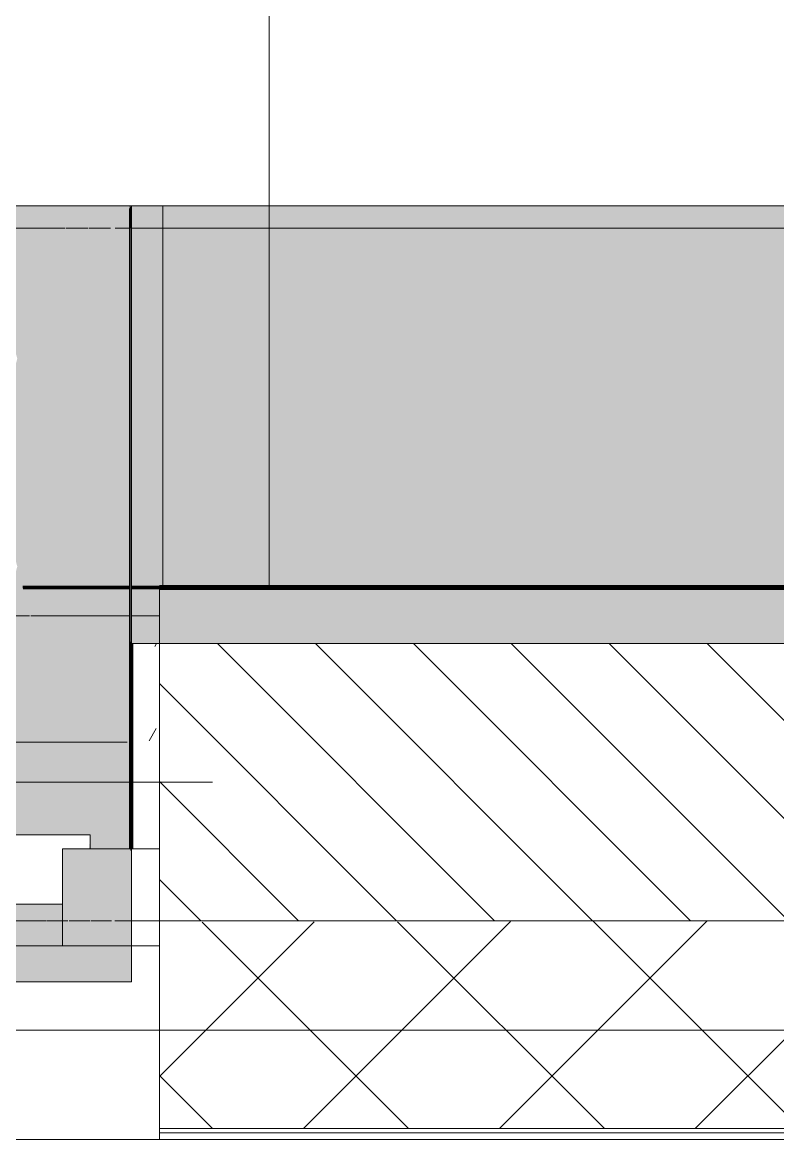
# Model space of a CAD drawing. Header units: millimetres. Extents: x 35524 to 235479, y -8553 to 29000.
# Drawn here: x 63611 to 64156, y -258 to 548 of the extents above; entities that cross this region are included whole.
import ezdxf

# ---------------------------------------------------------------- set-up
doc = ezdxf.new("R2010")
doc.units = ezdxf.units.MM
doc.linetypes.add('Осевая', pattern=[3175, 634.9999999999999, -476.25, 1587.5, -476.25])
for name, color, linetype, lineweight in [('A-GLAZ', 7, 'Continuous', 9), ('A-GLAZ-1', 7, 'Continuous', 13), ('A-WALL', 7, 'Continuous', 9), ('A-WALL-IDEN', 7, 'Continuous', 9), ('I-WALL', 7, 'Continuous', 9), ('Оси-2', 7, 'Осевая', 9)]:
    doc.layers.add(name, color=color, linetype=linetype, lineweight=lineweight)
for name, color, linetype, lineweight, true_color in [('A-WALL-1', 7, 'Continuous', 9, 0xc0c0c0), ('A-WALL-2', 7, 'Continuous', 9, 0xcbc7bf), ('I-WALL-12', 7, 'Continuous', 53, 0xeaa7bf), ('I-WALL-18', 7, 'Continuous', 80, 0xffd2ff), ('I-WALL-4', 7, 'Continuous', 9, 0xc0c0c0), ('I-WALL-5', 7, 'Continuous', 9, 0xcbc7bf), ('I-WALL-8', 7, 'Continuous', 80, 0xff80c0), ('S-WALL-ANLY', 7, 'Continuous', 13, 0x008040), ('S-WALL-ANLY-1', 7, 'Continuous', 5, 0x008040), ('Знаки-3', 9, 'Continuous', 9, 0x808080), ('Знаки-4', 7, 'Continuous', 9, 0xaba79f), ('Знаки-5', 7, 'Continuous', 9, 0xc1bbaf), ('Знаки-6', 7, 'Continuous', 9, 0xd5cdbe), ('Знаки-7', 7, 'Continuous', 9, 0xd1cabb), ('Знаки-8', 7, 'Continuous', 9, 0xccc5b7)]:
    doc.layers.add(name, color=color, linetype=linetype, lineweight=lineweight, true_color=true_color)
doc.layers.add('Знаки-2', color=7, linetype='Continuous', lineweight=9, transparency=0.5)
pattern_1 = [(0, (0, 0), (121.92, 30.48), [10.058, -81.382, 10.058, -81.382, -487.68]), (0, (0, 0), (121.92, 30.48), [-182.88, 10.058, -172.822, 10.058, -81.382, -213.36]), (0, (0, 0), (121.92, 30.48), [-457.2, 10.058, -50.902, 10.058, -142.342]), (120, (45.72, 15.24), (-87.35645430734967, 90.34581722939878), [10.058, -81.38199999999999, 10.058, -81.38199999999999, -487.6799999999999]), (120, (45.72, 15.24), (-87.35645430734967, 90.34581722939878), [-182.88, 10.058, -172.822, 10.058, -81.38199999999999, -213.36]), (120, (45.72, 15.24), (-87.35645430734967, 90.34581722939878), [-457.1999999999999, 10.058, -50.90199999999999, 10.058, -142.342]), (240, (60.96, 76.2), (-34.56354569265028, -120.8258172293988), [10.058, -81.382, 10.058, -81.382, -487.68]), (240, (60.96, 76.2), (-34.56354569265028, -120.8258172293988), [-182.88, 10.058, -172.822, 10.058, -81.382, -213.36]), (240, (60.96, 76.2), (-34.56354569265028, -120.8258172293988), [-457.2, 10.058, -50.902, 10.058, -142.342])]

# ---------------------------------------------------------------- blocks, each defined once
blk = doc.blocks.new('120_Окно_СКБ_2Ст - 120_Окно_СКБ_2Ст 2100х2400 _мал створка справа_-22446225-План отделки стен 3 этажа в осях 12-23')
at = {"layer": 'A-GLAZ'}
for p, q in [((-1029.758970257033, -56.99999999995676), (-1050.000000000006, -56.99999999995672)), ((-1022.600502853171, -56.99999999995676), (-1029.758970257033, -56.99999999995676)), ((-1012.395342279448, -56.99999999995678), (-1021.233407225797, -56.99999999995676)), ((-1003.093165423464, -56.9999999999568), (-1011.931230369813, -56.99999999995678)), ((-993.7909885674806, -56.99999999995681), (-1002.62905351383, -56.9999999999568)), ((993.3251683825096, -56.99999999996001), (-993.5163464898079, -56.99999999995681)), ((-1029.758970257033, -126.9999999999669), (-1003.327705996585, -126.9999999999669))]:
    blk.add_line(p, q, dxfattribs=at)
at = {"layer": 'A-GLAZ-1'}
for p, q in [((-1050.000000000006, -126.999999999967), (-1050.000000000006, -56.99999999995686)), ((-1050.000000000006, -56.99999999995686), (-979.999999999972, -56.99999999995699)), ((-979.999999999972, -56.99999999995699), (-979.999999999972, -126.9999999999671)), ((150.0000000000198, -86.99999999996864), (-979.9999999999795, -86.999999999965)), ((-979.9999999999795, -86.999999999965), (-979.9999999999797, -126.9999999999675)), ((-979.999999999972, -126.9999999999671), (-1050.000000000006, -126.999999999967)), ((-979.9999999999797, -126.9999999999675), (-999.9999999999761, -126.9999999999674)), ((-999.9999999999761, -126.9999999999674), (-999.9999999999762, -136.9999999999679)), ((-999.9999999999761, -136.9999999999679), (170.0000000000281, -136.9999999999717)), ((170.0000000000281, -136.9999999999718), (-999.9999999999761, -136.999999999968))]:
    blk.add_line(p, q, dxfattribs=at)
blk = doc.blocks.new('Зашивка без перфорации М3 - М3_10-30988418-План отделки стен 3 этажа в осях 12-23')
at = {"layer": 'Знаки-2'}
for points in [[(160.241119417231, 180.0000000000067), (158.9999642376315, 180.0000000000067), (158.9999642376315, 135.9999999999864), (138.9999642376317, 135.9999999999864), (138.9999642376317, 95.99999999999118), (-411.0000000000798, 95.9999999999955), (-411.0000000000798, 135.9999999999907), (-430.0000000000668, 135.9999999999907), (-430.0000000000668, -179.9354336541553), (160.241119417231, -179.9354336541553), (160.241119417231, 135.9999999999864)], [(159.2409939805798, -163.9354336541546), (-430.0000000000668, -163.9354336541589), (-429.7588805827648, -179.9354336541553), (159.9999999999333, -178.9012149395368), (159.9999999999333, -163.9354336541546)]]:
    blk.add_hatch(color=256, dxfattribs=at).paths.add_polyline_path(points)
at = {"layer": 'Знаки-3'}
for p, q in [((160.2411194173, 180), (158.9999642377013, 180)), ((160.2411194173, -179.9354336541608), (160.2411194173, 180)), ((-430, 135.9999999999869), (-430, -179.9354336541608)), ((-430, -179.9354336541608), (160.2411194173, -179.9354336541608))]:
    blk.add_line(p, q, dxfattribs=at)
at = {"layer": 'Знаки-4'}
for p, q in [((-408.1115780220379, -163.9354336541608), (136.6472667983253, -163.9354336541608)), ((159.240993980648, -179.9354336541608), (-429.7588805826974, -179.9354336541608)), ((136.6472667983253, -179.9354336541608), (-408.1115780220379, -179.9354336541608))]:
    blk.add_line(p, q, dxfattribs=at)
at = {"layer": 'Знаки-5'}
for p, q in [((160.2411194173, 180), (160.2411194173, -176.7800040899818)), ((-430, -179.6841946102849), (-430, 135.999999999987)), ((-429.7588805826973, -163.9354336541608), (-408.1115780220379, -163.9354336541608)), ((136.6472667983253, -163.9354336541608), (-408.1115780220379, -163.9354336541608)), ((136.6472667983253, -163.9354336541608), (159.2409939806463, -163.9354336541608)), ((160.2411194173, -176.8242299332046), (160.2411194173, -178.5726665387975)), ((-408.1115780220379, -179.9354336541608), (-429.7588805826974, -179.9354336541608)), ((-408.1115780220379, -179.9354336541608), (136.6472667983253, -179.9354336541608)), ((159.2409939806463, -179.9354336541608), (136.6472667983253, -179.9354336541608))]:
    blk.add_line(p, q, dxfattribs=at)
at = {"layer": 'Знаки-6'}
for p, q in [((-430, -163.9354336541608), (-430, -179.6841946102849)), ((159.9999999999999, -163.9354336541608), (159.9999999999999, -177.5407440031562)), ((159.9999999999999, -177.5743074742855), (159.9999999999999, -178.9012149395546))]:
    blk.add_line(p, q, dxfattribs=at)
at = {"layer": 'Знаки-7'}
for p, q in [((-408.1115780220379, -163.9354336541608), (-429.7588805826974, -163.9354336541608)), ((159.2409939806463, -163.9354336541608), (136.6472667983253, -163.9354336541608)), ((-429.7588805826973, -179.9354336541608), (-408.1115780220379, -179.9354336541608)), ((136.6472667983253, -179.9354336541608), (159.2409939806463, -179.9354336541608))]:
    blk.add_line(p, q, dxfattribs=at)
at = {"layer": 'Знаки-8'}
for p, q in [((-430, -163.9354336541608), (-430, -179.6841946102849)), ((159.9999999999999, -177.5407440031562), (159.9999999999999, -163.9354336541608)), ((159.9999999999999, -178.9012149395546), (159.9999999999999, -177.5743074742855))]:
    blk.add_line(p, q, dxfattribs=at)
blk = doc.blocks.new('Зашивка радиатора_ с перфорацией М5 - Зашивка радиатора_ с перфорацией М5-V78-План отделки стен 3 этажа в осях 12-23')
at = {"layer": 'Знаки-2'}
h = blk.add_hatch(color=256, dxfattribs=at)
h.paths.add_polyline_path([(1749.999999999927, 380.0000000000045), (-310.0000000000725, 380.0000000000002), (-310.0000000000725, -179.9354336541596), (1749.999999999927, -179.9354336541596), (1749.999999999927, 337.0001791188075)])
h.paths.add_polyline_path([(-251.5663331684829, 324.0000000000433), (869.7589702569838, 324.0000000000346), (869.7589702569838, 284.0000000000221), (889.758970256988, 284.0000000000221), (889.758970256988, 274.00000000002), (-280.2410297430189, 274.0000000000286), (-279.3417957558759, 284.0000000000308), (-260.2410297430191, 284.0000000000308), (-260.2410297430191, 324.0000000000433), (-251.9979919705242, 324.0000000000433)])
h.paths.add_polyline_path([(1033.535125553413, 324.0000000000346), (1699.758970256986, 324.0000000000217), (1699.758970256986, 284.0000000000177), (1719.758970256999, 284.0000000000177), (1719.758970256999, 274.0000000000157), (919.7589702569899, 274.00000000002), (919.7589702569899, 284.0000000000221), (939.7589702569896, 284.0000000000221), (939.7589702569896, 324.0000000000346)])
h.paths.add_polyline_path([(1027.499999999927, 90.3548554486125), (1032.499999999926, 89.01510948645793), (1036.16025403777, 85.3548554486093), (1037.499999999925, 80.35485544861477), (1036.16025403777, 75.35485544860724), (1032.499999999926, 71.69460141076728), (1027.499999999927, 70.35485544861271), (1022.499999999923, 71.69460141076728), (1018.839745962079, 75.35485544860724), (1017.499999999925, 80.35485544861477), (1018.839745962079, 85.3548554486093), (1022.499999999923, 89.01510948645793), (1024.911809548903, 90.01411371150316)])
h.paths.add_polyline_path([(1649.999999999928, 90.35485544860816), (1654.999999999927, 89.0151094864536), (1658.660254037771, 85.35485544860497), (1659.999999999926, 80.35485544861044), (1658.660254037771, 75.3548554486029), (1654.999999999927, 71.69460141076294), (1649.999999999928, 70.35485544860838), (1644.999999999925, 71.69460141076294), (1641.339745962081, 75.3548554486029), (1639.999999999926, 80.35485544861044), (1641.339745962081, 85.35485544860497), (1644.999999999925, 89.0151094864536), (1647.411809548905, 90.01411371149884)])
h.paths.add_polyline_path([(1546.249999999926, 90.35485544860816), (1551.249999999925, 89.0151094864536), (1554.910254037769, 85.35485544860497), (1556.249999999928, 80.35485544861044), (1554.910254037769, 75.3548554486029), (1551.249999999925, 71.69460141076294), (1546.249999999926, 70.35485544860838), (1541.249999999927, 71.69460141076294), (1537.589745962083, 75.3548554486029), (1536.249999999924, 80.35485544861044), (1537.589745962083, 85.35485544860497), (1541.249999999927, 89.0151094864536), (1543.661809548902, 90.01411371149884)])
h.paths.add_polyline_path([(1131.249999999925, 90.3548554486125), (1136.249999999928, 89.01510948645793), (1139.910254037772, 85.3548554486093), (1141.249999999927, 80.35485544861477), (1139.910254037772, 75.35485544860724), (1136.249999999928, 71.69460141076728), (1131.249999999925, 70.35485544861271), (1126.249999999926, 71.69460141076728), (1122.589745962082, 75.35485544860724), (1121.249999999927, 80.35485544861477), (1122.589745962082, 85.3548554486093), (1126.249999999926, 89.01510948645793), (1128.661809548897, 90.01411371150316)])
h.paths.add_polyline_path([(923.7499999999243, 90.3548554486125), (928.7499999999231, 89.01510948645793), (932.4102540377675, 85.3548554486093), (933.7499999999263, 80.35485544861477), (932.4102540377675, 75.35485544860724), (928.7499999999231, 71.69460141076728), (923.7499999999243, 70.35485544861271), (918.7499999999254, 71.69460141076728), (915.0897459620811, 75.35485544860724), (913.7499999999222, 80.35485544861477), (915.0897459620811, 85.3548554486093), (918.7499999999254, 89.01510948645793), (921.1618095489007, 90.0141137114945)])
h.paths.add_polyline_path([(1442.499999999923, 90.35485544860816), (1447.499999999927, 89.0151094864536), (1451.160254037771, 85.35485544860497), (1452.499999999925, 80.35485544861044), (1451.160254037771, 75.3548554486029), (1447.499999999927, 71.69460141076294), (1442.499999999923, 70.35485544860838), (1437.499999999925, 71.69460141076294), (1433.83974596208, 75.3548554486029), (1432.49999999993, 80.35485544861044), (1433.83974596208, 85.35485544860497), (1437.499999999925, 89.0151094864536), (1439.9118095489, 90.01411371149884)])
h.paths.add_polyline_path([(819.9999999999219, 90.3548554486125), (824.9999999999251, 89.01510948645793), (828.6602540377694, 85.3548554486093), (829.999999999924, 80.35485544861477), (828.6602540377694, 75.35485544860724), (824.9999999999251, 71.69460141076728), (819.9999999999219, 70.35485544861271), (814.9999999999274, 71.69460141076728), (811.3397459620787, 75.35485544860724), (809.9999999999285, 80.35485544861477), (811.3397459620787, 85.3548554486093), (814.9999999999274, 89.01510948645793), (817.4118095488983, 90.0141137114945)])
h.paths.add_polyline_path([(1234.999999999927, 90.35485544860816), (1239.999999999926, 89.0151094864536), (1243.66025403777, 85.35485544860497), (1244.999999999929, 80.35485544861044), (1243.66025403777, 75.3548554486029), (1239.999999999926, 71.69460141076294), (1234.999999999927, 70.35485544860838), (1229.999999999928, 71.69460141076294), (1226.339745962084, 75.3548554486029), (1224.999999999925, 80.35485544861044), (1226.339745962084, 85.35485544860497), (1229.999999999928, 89.0151094864536), (1232.411809548899, 90.01411371149884)])
h.paths.add_polyline_path([(1338.74999999993, 90.35485544860816), (1343.749999999928, 89.0151094864536), (1347.410254037773, 85.35485544860497), (1348.749999999923, 80.35485544861044), (1347.410254037773, 75.3548554486029), (1343.749999999928, 71.69460141076294), (1338.74999999993, 70.35485544860838), (1333.749999999926, 71.69460141076294), (1330.089745962078, 75.3548554486029), (1328.749999999927, 80.35485544861044), (1330.089745962078, 85.35485544860497), (1333.749999999926, 89.0151094864536), (1336.161809548902, 90.01411371149884)])
h.paths.add_polyline_path([(-113.7500000000781, 90.35485544860816), (-108.7500000000749, 89.0151094864536), (-105.0897459622306, 85.35485544861363), (-103.750000000076, 80.35485544861044), (-105.0897459622306, 75.35485544861157), (-108.7500000000749, 71.69460141076294), (-113.7500000000781, 70.35485544860838), (-118.750000000077, 71.69460141076294), (-122.4102540379213, 75.35485544861157), (-123.7500000000758, 80.35485544861044), (-122.4102540379213, 85.35485544861363), (-118.750000000077, 89.0151094864536), (-116.3381904511016, 90.01411371149884)])
h.paths.add_polyline_path([(-217.5000000000762, 90.3548554486125), (-212.5000000000773, 89.01510948645793), (-208.839745962233, 85.35485544861795), (-207.5000000000784, 80.35485544861477), (-208.8397459622287, 75.35485544861591), (-212.5000000000773, 71.69460141076728), (-217.5000000000762, 70.35485544861271), (-222.500000000075, 71.69460141076728), (-226.1602540379237, 75.35485544861591), (-227.5000000000739, 80.35485544861477), (-226.1602540379237, 85.35485544861795), (-222.500000000075, 89.01510948645793), (-220.0881904510997, 90.01411371150316)])
h.paths.add_polyline_path([(-10.00000000007569, 90.35485544860816), (-5.00000000007683, 89.0151094864536), (-1.33974596223253, 85.35485544861363), (-7.363496479229071e-11, 80.35485544861044), (-1.33974596223253, 75.35485544861157), (-5.00000000007683, 71.69460141076294), (-10.00000000007569, 70.35485544860838), (-15.00000000007456, 71.69460141076294), (-18.66025403791886, 75.35485544861157), (-20.00000000007775, 80.35485544861044), (-18.66025403791886, 85.35485544861363), (-15.00000000007456, 89.0151094864536), (-12.58819045109923, 90.01411371149884)])
h.paths.add_polyline_path([(197.4999999999248, 90.35485544860816), (202.499999999928, 89.0151094864536), (206.1602540377723, 85.35485544861363), (207.4999999999225, 80.35485544861044), (206.1602540377723, 75.35485544861157), (202.499999999928, 71.69460141076294), (197.4999999999248, 70.35485544860838), (192.4999999999259, 71.69460141076294), (188.8397459620816, 75.35485544861157), (187.499999999927, 80.35485544861044), (188.8397459620816, 85.35485544861363), (192.4999999999259, 89.0151094864536), (194.9118095488969, 90.01411371149884)])
h.paths.add_polyline_path([(93.74999999992671, 90.35485544860816), (98.74999999992558, 89.0151094864536), (102.4102540377699, 85.35485544861363), (103.7499999999244, 80.35485544861044), (102.4102540377699, 75.35485544861157), (98.74999999992558, 71.69460141076294), (93.74999999992671, 70.35485544860838), (88.74999999992352, 71.69460141076294), (85.08974596207922, 75.35485544861157), (83.74999999992465, 80.35485544861044), (85.08974596207922, 85.35485544861363), (88.74999999992352, 89.0151094864536), (91.16180954889884, 90.01411371149884)])
h.paths.add_polyline_path([(404.9999999999253, 90.35485544860816), (409.9999999999241, 89.0151094864536), (413.6602540377684, 85.35485544861363), (414.999999999923, 80.35485544861044), (413.6602540377684, 75.35485544861157), (409.9999999999241, 71.69460141076294), (404.9999999999253, 70.35485544861704), (399.9999999999221, 71.69460141076294), (396.3397459620778, 75.35485544861157), (394.9999999999232, 80.35485544861044), (396.3397459620778, 85.35485544861363), (399.9999999999221, 89.0151094864536), (402.4118095489017, 90.01411371149884)])
h.paths.add_polyline_path([(301.2499999999229, 90.35485544860816), (306.2499999999217, 89.0151094864536), (309.910254037766, 85.35485544861363), (311.2499999999249, 80.35485544861044), (309.9102540377704, 75.35485544861157), (306.2499999999217, 71.69460141076294), (301.2499999999229, 70.35485544860838), (296.2499999999283, 71.69460141076294), (292.5897459620797, 75.35485544861157), (291.2499999999251, 80.35485544861044), (292.5897459620797, 85.35485544861363), (296.2499999999283, 89.0151094864536), (298.6618095488993, 90.01411371149884)])
h.paths.add_polyline_path([(716.2499999999281, 90.35485544860383), (721.249999999927, 89.01510948645793), (724.9102540377713, 85.3548554486093), (726.2499999999259, 80.35485544861477), (724.9102540377713, 75.35485544860724), (721.249999999927, 71.69460141076728), (716.2499999999281, 70.35485544861271), (711.249999999925, 71.69460141076728), (707.5897459620807, 75.35485544860724), (706.2499999999261, 80.35485544861477), (707.5897459620807, 85.3548554486093), (711.249999999925, 89.01510948645793), (713.6618095489002, 90.0141137114945)])
h.paths.add_polyline_path([(612.4999999999258, 90.35485544860383), (617.4999999999246, 89.01510948645793), (621.1602540377689, 85.3548554486093), (622.4999999999278, 80.35485544861477), (621.1602540377689, 75.35485544860724), (617.4999999999246, 71.69460141075861), (612.4999999999258, 70.35485544861271), (607.4999999999269, 71.69460141075861), (603.8397459620826, 75.35485544860724), (602.4999999999237, 80.3548554486061), (603.8397459620826, 85.3548554486093), (607.4999999999269, 89.01510948645793), (609.9118095488978, 90.0141137114945)])
h.paths.add_polyline_path([(508.7499999999233, 90.35485544860383), (513.7499999999266, 89.01510948645793), (517.4102540377709, 85.3548554486093), (518.7499999999254, 80.35485544861477), (517.4102540377709, 75.35485544860724), (513.7499999999266, 71.69460141075861), (508.7499999999233, 70.35485544861271), (503.7499999999245, 71.69460141075861), (500.0897459620801, 75.35485544860724), (498.7499999999256, 80.35485544861044), (500.0897459620801, 85.3548554486093), (503.7499999999245, 89.01510948645793), (506.1618095488998, 90.0141137114945)])
h.paths.add_polyline_path([(1027.499999999927, -59.64514455138806), (1032.499999999926, -60.98489051354262), (1036.16025403777, -64.64514455139125), (1037.499999999925, -69.64514455138578), (1036.16025403777, -74.64514455139332), (1032.499999999926, -78.30539858923328), (1027.499999999927, -79.64514455138784), (1022.499999999923, -78.30539858923328), (1018.839745962079, -74.64514455139332), (1017.499999999925, -69.64514455138578), (1018.839745962079, -64.64514455139125), (1022.499999999923, -60.98489051354262), (1024.911809548903, -59.98588628849739)])
h.paths.add_polyline_path([(1546.249999999926, -59.64514455139239), (1551.249999999925, -60.98489051354696), (1554.910254037769, -64.64514455139559), (1556.249999999928, -69.64514455139012), (1554.910254037769, -74.64514455139765), (1551.249999999925, -78.30539858923761), (1546.249999999926, -79.64514455139218), (1541.249999999927, -78.30539858923761), (1537.589745962083, -74.64514455139765), (1536.249999999924, -69.64514455139012), (1537.589745962083, -64.64514455139559), (1541.249999999927, -60.98489051354696), (1543.661809548902, -59.98588628850172)])
h.paths.add_polyline_path([(716.2499999999281, -59.64514455138806), (721.249999999927, -60.98489051354262), (724.9102540377713, -64.64514455139125), (726.2499999999259, -69.64514455138578), (724.9102540377713, -74.64514455139332), (721.249999999927, -78.30539858923328), (716.2499999999281, -79.64514455138784), (711.249999999925, -78.30539858923328), (707.5897459620807, -74.64514455139332), (706.2499999999261, -69.64514455138578), (707.5897459620807, -64.64514455139125), (711.249999999925, -60.98489051354262), (713.6618095489002, -59.98588628850605)])
h.paths.add_polyline_path([(1442.499999999923, -59.64514455139239), (1447.499999999927, -60.98489051354696), (1451.160254037775, -64.64514455139559), (1452.499999999925, -69.64514455139012), (1451.160254037775, -74.64514455139765), (1447.499999999927, -78.30539858923761), (1442.499999999928, -79.64514455139218), (1437.499999999929, -78.30539858923761), (1433.83974596208, -74.64514455139765), (1432.49999999993, -69.64514455139012), (1433.83974596208, -64.64514455139559), (1437.499999999925, -60.98489051354696), (1439.9118095489, -59.98588628850172)])
h.paths.add_polyline_path([(1649.999999999928, -59.64514455139239), (1654.999999999927, -60.98489051354696), (1658.660254037771, -64.64514455139559), (1659.999999999926, -69.64514455139012), (1658.660254037771, -74.64514455139765), (1654.999999999927, -78.30539858923761), (1649.999999999928, -79.64514455139218), (1644.999999999925, -78.30539858923761), (1641.339745962081, -74.64514455139765), (1639.999999999926, -69.64514455139012), (1641.339745962081, -64.64514455139559), (1644.999999999925, -60.98489051354696), (1647.411809548905, -59.98588628850172)])
h.paths.add_polyline_path([(819.9999999999262, -59.64514455138806), (824.9999999999294, -60.98489051354262), (828.6602540377737, -64.64514455139125), (829.999999999924, -69.64514455138578), (828.6602540377737, -74.64514455139332), (824.9999999999294, -78.30539858923328), (819.9999999999262, -79.64514455138784), (814.9999999999274, -78.30539858923328), (811.339745962083, -74.64514455139332), (809.9999999999285, -69.64514455138578), (811.339745962083, -64.64514455139125), (814.9999999999274, -60.98489051354262), (817.4118095488983, -59.98588628850605)])
h.paths.add_polyline_path([(923.7499999999243, -59.64514455138806), (928.7499999999231, -60.98489051354262), (932.4102540377675, -64.64514455139125), (933.7499999999263, -69.64514455138578), (932.4102540377675, -74.64514455139332), (928.7499999999231, -78.30539858923328), (923.7499999999243, -79.64514455138784), (918.7499999999254, -78.30539858923328), (915.0897459620811, -74.64514455139332), (913.7499999999266, -69.64514455138578), (915.0897459620811, -64.64514455139125), (918.7499999999254, -60.98489051354262), (921.1618095489007, -59.98588628850605)])
h.paths.add_polyline_path([(1131.249999999925, -59.64514455138806), (1136.249999999928, -60.98489051354262), (1139.910254037772, -64.64514455139125), (1141.249999999927, -69.64514455138578), (1139.910254037772, -74.64514455139332), (1136.249999999928, -78.30539858923328), (1131.249999999925, -79.64514455138784), (1126.249999999926, -78.30539858923328), (1122.589745962082, -74.64514455139332), (1121.249999999927, -69.64514455138578), (1122.589745962082, -64.64514455139125), (1126.249999999926, -60.98489051354262), (1128.661809548901, -59.98588628849739)])
h.paths.add_polyline_path([(1234.999999999927, -59.64514455139239), (1239.999999999926, -60.98489051354696), (1243.66025403777, -64.64514455139559), (1244.999999999929, -69.64514455139012), (1243.66025403777, -74.64514455139765), (1239.999999999926, -78.30539858923761), (1234.999999999927, -79.64514455139218), (1229.999999999928, -78.30539858923761), (1226.339745962084, -74.64514455139765), (1224.999999999925, -69.64514455139012), (1226.339745962084, -64.64514455139559), (1229.999999999928, -60.98489051354696), (1232.411809548899, -59.98588628850172)])
h.paths.add_polyline_path([(1338.74999999993, -59.64514455139239), (1343.749999999928, -60.98489051354696), (1347.410254037773, -64.64514455139559), (1348.749999999927, -69.64514455139012), (1347.410254037773, -74.64514455139765), (1343.749999999928, -78.30539858923761), (1338.74999999993, -79.64514455139218), (1333.749999999926, -78.30539858923761), (1330.089745962082, -74.64514455139765), (1328.749999999927, -69.64514455139012), (1330.089745962082, -64.64514455139559), (1333.749999999926, -60.98489051354696), (1336.161809548902, -59.98588628850172)])
h.paths.add_polyline_path([(197.4999999999248, -59.64514455139239), (202.499999999928, -60.98489051354696), (206.1602540377723, -64.64514455138692), (207.4999999999268, -69.64514455139012), (206.1602540377723, -74.64514455138898), (202.499999999928, -78.30539858923761), (197.4999999999248, -79.64514455139218), (192.4999999999259, -78.30539858923761), (188.8397459620816, -74.64514455138898), (187.499999999927, -69.64514455139012), (188.8397459620816, -64.64514455138692), (192.4999999999259, -60.98489051354696), (194.9118095488969, -59.98588628850172)])
h.paths.add_polyline_path([(-10.00000000007569, -59.64514455139239), (-5.00000000007683, -60.98489051354696), (-1.33974596223253, -64.64514455138692), (-7.363496479229071e-11, -69.64514455139012), (-1.33974596223253, -74.64514455138898), (-5.00000000007683, -78.30539858923761), (-10.00000000007569, -79.64514455139218), (-15.00000000007456, -78.30539858923761), (-18.66025403791886, -74.64514455138898), (-20.00000000007775, -69.64514455139012), (-18.66025403791886, -64.64514455138692), (-15.00000000007456, -60.98489051354696), (-12.58819045109923, -59.98588628850172)])
h.paths.add_polyline_path([(301.2499999999272, -59.64514455139239), (306.249999999926, -60.98489051354696), (309.9102540377704, -64.64514455138692), (311.2499999999249, -69.64514455139012), (309.9102540377704, -74.64514455138898), (306.249999999926, -78.30539858923761), (301.2499999999272, -79.64514455139218), (296.2499999999283, -78.30539858923761), (292.589745962084, -74.64514455138898), (291.2499999999251, -69.64514455139012), (292.589745962084, -64.64514455138692), (296.2499999999283, -60.98489051354696), (298.6618095488993, -59.98588628850172)])
h.paths.add_polyline_path([(404.9999999999253, -59.64514455139239), (409.9999999999241, -60.98489051353829), (413.6602540377684, -64.64514455138692), (414.999999999923, -69.64514455138145), (413.6602540377684, -74.64514455138898), (409.9999999999241, -78.30539858923761), (404.9999999999253, -79.64514455138351), (399.9999999999221, -78.30539858923761), (396.3397459620778, -74.64514455138898), (394.9999999999275, -69.64514455139012), (396.3397459620778, -64.64514455138692), (399.9999999999221, -60.98489051353829), (402.4118095489017, -59.98588628850172)])
h.paths.add_polyline_path([(-113.7500000000781, -59.64514455139239), (-108.7500000000749, -60.98489051354696), (-105.0897459622306, -64.64514455138692), (-103.750000000076, -69.64514455139012), (-105.0897459622306, -74.64514455138898), (-108.7500000000749, -78.30539858923761), (-113.7500000000781, -79.64514455139218), (-118.750000000077, -78.30539858923761), (-122.4102540379213, -74.64514455138898), (-123.7500000000715, -69.64514455139012), (-122.4102540379213, -64.64514455138692), (-118.750000000077, -60.98489051354696), (-116.3381904511016, -59.98588628850172)])
h.paths.add_polyline_path([(-217.5000000000718, -59.64514455138806), (-212.500000000073, -60.98489051354262), (-208.8397459622287, -64.64514455138259), (-207.5000000000784, -69.64514455138578), (-208.8397459622287, -74.64514455138465), (-212.500000000073, -78.30539858923328), (-217.5000000000718, -79.64514455138784), (-222.500000000075, -78.30539858923328), (-226.1602540379193, -74.64514455138465), (-227.5000000000739, -69.64514455138578), (-226.1602540379193, -64.64514455138259), (-222.500000000075, -60.98489051354262), (-220.0881904510997, -59.98588628849739)])
h.paths.add_polyline_path([(93.74999999992671, -59.64514455139239), (98.74999999992558, -60.98489051354696), (102.4102540377699, -64.64514455138692), (103.7499999999244, -69.64514455139012), (102.4102540377699, -74.64514455138898), (98.74999999992558, -78.30539858923761), (93.74999999992671, -79.64514455139218), (88.74999999992352, -78.30539858923761), (85.08974596207922, -74.64514455138898), (83.74999999992465, -69.64514455139012), (85.08974596207922, -64.64514455138692), (88.74999999992352, -60.98489051354696), (91.16180954890318, -59.98588628850172)])
h.paths.add_polyline_path([(508.7499999999233, -59.64514455139673), (513.7499999999266, -60.98489051354262), (517.4102540377709, -64.64514455139125), (518.7499999999254, -69.64514455138578), (517.4102540377709, -74.64514455139332), (513.7499999999266, -78.30539858923328), (508.7499999999233, -79.64514455138784), (503.7499999999245, -78.30539858923328), (500.0897459620801, -74.64514455139332), (498.7499999999256, -69.64514455138145), (500.0897459620801, -64.64514455139125), (503.7499999999245, -60.98489051354262), (506.1618095488998, -59.98588628850605)])
h.paths.add_polyline_path([(612.4999999999258, -59.64514455139673), (617.4999999999246, -60.98489051354262), (621.1602540377689, -64.64514455139125), (622.4999999999278, -69.64514455138578), (621.1602540377689, -74.64514455139332), (617.4999999999246, -78.30539858923328), (612.4999999999258, -79.64514455138784), (607.4999999999269, -78.30539858923328), (603.8397459620826, -74.64514455139332), (602.4999999999237, -69.64514455138578), (603.8397459620826, -64.64514455139125), (607.4999999999269, -60.98489051354262), (609.9118095489022, -59.98588628850605)])
blk.add_hatch(color=256, dxfattribs=at).paths.add_polyline_path([(1397.667228612657, -163.9354336541589), (-310.0000000000725, -163.9354336541633), (-308.9998745634213, -179.9354336541596), (1749.999999999927, -179.9354336541596), (1749.758880582625, -163.9354336541589), (1488.700254377469, -163.9354336541589)])
at = {"layer": 'Знаки-3'}
for p, q in [((1750, 379.9999999999999), (-309.9999999999999, 379.9999999999999)), ((-309.9999999999999, 379.9999999999999), (-309.9999999999999, -179.9354336541608)), ((-309.9999999999999, -179.9354336541608), (1750, -179.9354336541608))]:
    blk.add_line(p, q, dxfattribs=at)
at = {"layer": 'Знаки-4'}
for p, q in [((-309.9999999999999, 180.0000000000055), (-309.9999999999999, 379.9999999999999)), ((-309.9999999999999, 379.9999999999999), (1750, 379.9999999999999)), ((-308.5937271823223, -163.9354336541608), (-304.9287389685181, -163.9354336541608)), ((-304.8566508587699, -163.9354336541608), (-298.2577097686538, -163.9354336541608)), ((-294.8812932301449, -163.9354336541608), (-279.2084148704201, -163.9354336541608)), ((-278.3853874827272, -163.9354336541608), (-262.7125091230025, -163.9354336541608)), ((-262.1389354548458, -163.9354336541608), (1700.942408841217, -163.9354336541608)), ((1749.758880582698, -179.9354336541608), (-308.9998745633479, -179.9354336541608)), ((1748.700542523683, -179.9354336541608), (-308.5937271823225, -179.9354336541608))]:
    blk.add_line(p, q, dxfattribs=at)
at = {"layer": 'Знаки-5'}
for p, q in [((-309.9999999999999, -179.9354336541608), (-309.9999999999999, 180.0000000000055)), ((-304.9287389685181, -163.9354336541608), (-308.5937271823225, -163.9354336541608)), ((-298.257709768654, -163.9354336541608), (-304.85665085877, -163.9354336541608)), ((-279.2084148704201, -163.9354336541608), (-294.881293230145, -163.9354336541608)), ((-262.7125091230025, -163.9354336541608), (-278.3853874827273, -163.9354336541608)), ((-200.0000000000019, -163.9354336541608), (-262.1389354548457, -163.9354336541608)), ((-308.5937271823223, -179.9354336541608), (-200.000000000002, -179.9354336541608))]:
    blk.add_line(p, q, dxfattribs=at)
at = {"layer": 'Знаки-6'}
blk.add_line((-310.0000000000002, -163.9354336541608), (-310.0000000000002, -179.9354336541608), dxfattribs=at)
at = {"layer": 'Знаки-8'}
blk.add_line((-310.0000000000002, -163.9354336541608), (-310.0000000000002, -179.9354336541608), dxfattribs=at)
blk = doc.blocks.new('Зашивка_ опоясывающая панель - Зашивка_ опоясывающая панель-V80-План отделки стен 3 этажа в осях 12-23')
at = {"layer": 'Знаки-2'}
for points in [[(-429.9999999999282, -95.99999999997384), (-405.9999999999293, -95.99999999997384), (-405.9999999999293, 179.9999999999981), (-429.9999999999282, 179.2047026772602), (-429.9999999999282, -80.35485544859743)], [(-428.3526974393039, -159.9999999999939), (-428.3526974393039, -135.9999999999691), (-408.3526974393041, -135.9999999999691), (-408.3526974393041, -95.99999999997384), (-405.9999999999293, -95.99999999997384), (-405.9999999999293, 180.0000000000067), (-429.9999999999282, 179.2047026772602), (-429.5938526189033, -159.9999999999939), (-428.5937271822478, -159.9999999999939)]]:
    blk.add_hatch(color=256, dxfattribs=at).paths.add_polyline_path(points)
at = {"layer": 'Знаки-3'}
blk.add_line((-430, 180.0000000000061), (-405.9999999999999, 180.0000000000061), dxfattribs=at)
at = {"layer": 'Знаки-4'}
for p, q in [((-430, 179.9999999999938), (-405.9999999999999, 179.9999999999938)), ((-430, 180.0000000000061), (-405.9999999999999, 180.0000000000061)), ((-430, 175.5607811728806), (-430, 178.0192516624541)), ((-405.9999999999999, 179.9354336541687), (-405.9999999999999, -96.17110527942016)), ((-430, -159.9999999999999), (-430, 175.4985953721085))]:
    blk.add_line(p, q, dxfattribs=at)
at = {"layer": 'Знаки-5'}
for p, q in [((-430, 179.9999999999938), (-405.9999999999999, 179.9999999999938)), ((-430, 163.9354336541776), (-430, -95.99999999998863)), ((-430, -95.99999999998882), (-430, 163.935433654174)), ((-405.9999999999999, 163.9354336541656), (-405.9999999999999, -96.17110527942351)), ((-405.9999999999999, -96.17110527942336), (-405.9999999999999, 163.9354336541691))]:
    blk.add_line(p, q, dxfattribs=at)
at = {"layer": 'Знаки-7'}
for p, q in [((-430, 178.0192516624504), (-430, 175.5607811728769)), ((-405.9999999999999, 163.9354336541657), (-405.9999999999999, 179.9354336541649)), ((-430, 175.4985953721048), (-430, 163.9354336541742))]:
    blk.add_line(p, q, dxfattribs=at)
at = {"layer": 'Знаки-8'}
for p, q in [((-430, 178.0192516624541), (-430, 175.5607811728806)), ((-430, 175.5607811728768), (-430, 178.0192516624504)), ((-405.9999999999999, 179.9354336541649), (-405.9999999999999, 163.9354336541656)), ((-405.9999999999999, 163.9354336541691), (-405.9999999999999, 179.9354336541687)), ((-430, 175.4985953721085), (-430, 163.9354336541776)), ((-430, 163.935433654174), (-430, 175.4985953721047)), ((-430, 163.9354336541742), (-430, -95.99999999998613)), ((-405.9999999999999, -96.17110527942087), (-405.9999999999999, 163.9354336541657))]:
    blk.add_line(p, q, dxfattribs=at)

msp = doc.modelspace()

# ---------------------------------------------------------------- hatches: boundary and pattern name
at = {"layer": 'A-WALL'}
h = msp.add_hatch(dxfattribs=at)
h.set_pattern_fill('FP_19', color=256, style=0, pattern_type=2)
h.set_pattern_definition([(135, (0, 0), (-35.35533905932738, -35.35533905932737), [])])
h.paths.add_polyline_path([(64166.88437776676, -100.0000000018528), (64259.99998200467, -100.0000000018528), (64259.99998200467, 99.99999999817537), (63710.00001776696, 99.99999999817537), (63710.00001776696, -100.0000000018528), (63802.75227470751, -100.0000000018528)])
h.paths.add_polyline_path([(61610.00001776702, -100.0000000018528), (61610.00001776702, 99.99999999817537), (61409.9999811773, 99.99999999817537), (61409.99998117729, -100.0000000018528)])
h.paths.add_polyline_path([(65409.9999811773, -100.0000000018528), (65409.9999811773, 99.99999999817537), (65159.99998200467, 99.99999999817537), (65159.99998200467, -100.0000000018528), (65259.28068694449, -100.0000000018528)])
h.paths.add_polyline_path([(57794.57257422993, -100.0000000018528), (57810.00001776697, -100.0000000018528), (57810.00001776697, 99.99999999817537), (56909.99998117728, 99.99999999817537), (56909.99998117727, -100.0000000017921), (57612.50652270031, -100.0000000018355)])
h.paths.add_polyline_path([(42659.99998117729, -100.0000000017748), (42909.99998117727, -100.0000000017748), (42909.99998117727, 99.99999999824468), (42659.99998117729, 99.99999999824468)])
h.paths.add_polyline_path([(44309.99999639121, -100.0000000017748), (44309.99999639121, 99.99999999824468), (43409.99998117722, 99.99999999824468), (43409.99998117727, -100.0000000017748), (44139.61870950816, -100.0000000017748)])
h.paths.add_polyline_path([(47909.99997850879, -100.0000000017748), (48160.00001545439, -100.0000000017748), (48160.00001545439, 99.99999999824468), (47909.99997850878, 99.99999999824468)])
h.paths.add_polyline_path([(52660.00002882866, -100.0000000017748), (52660.00002882866, 99.99999999817537), (52409.99998117726, 99.99999999817537), (52409.99998117727, -100.0000000017748), (52514.65707987085, -100.0000000017748)])
h.paths.add_polyline_path([(41759.99998117729, -100.0000000017748), (41759.99998117729, 99.99999999824468), (41139.999891503, 99.99999999824468), (41139.999891503, -100.0000000017748), (41590.69398809344, -100.0000000017748)])
h.paths.add_polyline_path([(51010.00001776705, -100.0000000017748), (51010.00001776705, 99.99999999817537), (50260.0000154544, 99.99999999817537), (50260.0000154544, -100.0000000017748), (50693.99656457461, -100.0000000017748)])
h.paths.add_polyline_path([(54760.0000288286, -100.0000000017748), (55510.0000288286, -100.0000000017748), (55510.0000288286, 99.99999999817537), (54760.0000288286, 99.99999999817537)])
h = msp.add_hatch(dxfattribs=at)
h.set_pattern_fill('FP_20', color=256, style=0, pattern_type=2)
h.set_pattern_definition([(45, (0, 0), (-70.71067811865476, 70.71067811865476), []), (135, (0, 0), (-70.71067811865476, -70.71067811865474), [])])
h.paths.add_polyline_path([(75699.9999929777, -250.0000000019183), (75699.99999297773, -100.0000000019178), (71559.99998568458, -101.0001791206587), (71559.99998568458, -250.0000000018534), (73270.18695424793, -250.0000000018793)])
h.paths.add_polyline_path([(61610.00001776694, -250.0000000018534), (61610.00001776702, -100.0000000018528), (60910.00001776696, -100.0000000018528), (60910.00001776696, -250.0000000018534), (61409.99998117729, -250.0000000018534)])
h.paths.add_polyline_path([(65410.00004490328, -250.0000000018534), (66160.00005172314, -250.0000000018534), (66160.00005172314, -100.0000000018528), (65159.9999820046, -101.0001791206587), (65159.9999820046, -250.0000000018534), (65259.28068694449, -250.0000000018534)])
h.paths.add_polyline_path([(63710.00001776696, -250.0000000018534), (64259.99998200467, -250.0000000018534), (64259.99998200467, -100.0000000018528), (63710.00001776696, -101.0001791206587)])
h.paths.add_polyline_path([(70659.99998568458, -250.0000000018534), (70659.99998568458, -100.0000000018528), (67060.00005172314, -101.0001791206587), (67060.00005172314, -250.0000000018534), (70357.13012977397, -250.0000000018534)])
h.paths.add_polyline_path([(56627.08964493663, -250.0000000018534), (57810.00001776689, -250.0000000017754), (57810.00001776697, -100.0000000018528), (56627.08964493663, -100.0000000018528)])
at = {"layer": 'I-WALL'}
h = msp.add_hatch(dxfattribs=at)
h.set_pattern_fill('FP_71', color=256, style=0, pattern_type=2)
h.set_pattern_definition(pattern_1)
h.paths.add_polyline_path([(64166.88437776676, 99.99999999817537), (64259.99998200467, 99.99999999817537), (64259.99998200467, 139.9999999981706), (63710.00001776696, 139.9999999981706), (63710.00001776696, 99.99999999817537), (63802.75227470751, 99.99999999817537)])
h.paths.add_polyline_path([(65409.9999811773, 99.99999999817537), (65409.9999811773, 139.9999999981706), (65159.99998200467, 139.9999999981706), (65159.99998200467, 99.99999999817537), (65259.28068694449, 99.99999999817537)])
h.paths.add_polyline_path([(61610.00001776694, 99.99999999817537), (61610.00001776694, 139.9999999981706), (61429.9999811773, 139.9999999981706), (61429.9999811773, 99.99999999817537)])
h = msp.add_hatch(dxfattribs=at)
h.set_pattern_fill('FP_71', color=256, style=0, pattern_type=2)
h.set_pattern_definition(pattern_1)
h.paths.add_polyline_path([(63690.00001776695, -48.00000000186028), (63710.00001776696, -48.00000000186028), (63710.00001776696, 99.99999999817537), (63690.00001776695, 99.99999999817537)])

# ---------------------------------------------------------------- linework, layer by layer
at = {"layer": 'A-WALL'}
for p, q in [((64259.9999820046, -100.0000000018485), (63710.00001776688, -100.0000000018353)), ((63710.00001776688, -250.000000001849), (64259.9999820046, -250.000000001849)), ((63710.00001776688, -253.000000001831), (64259.9999820046, -253.000000001831))]:
    msp.add_line(p, q, dxfattribs=at)
at = {"layer": 'A-WALL-1'}
for p, q in [((63710.00001776688, -48.00000000186028), (63710.00001776688, -258.0000000018472)), ((55510.00002882857, -258.000000001819), (66160.00005172307, -258.0000000018472))]:
    msp.add_line(p, q, dxfattribs=at)
at = {"layer": 'A-WALL-2'}
for p, q in [((61692.23198417251, -100.000000001839), (63628.42531703314, -100.0000000018453)), ((63628.89009593382, -100.0000000018453), (63643.84682122766, -100.0000000018453)), ((63644.63224138244, -100.0000000018454), (63659.58896667628, -100.0000000018454)), ((63660.37438683106, -100.0000000018454), (63675.3311121249, -100.0000000018454))]:
    msp.add_line(p, q, dxfattribs=at)
at = {"layer": 'A-WALL-IDEN'}
for p, q in [((63789.08307151097, 141.3944619242198), (63789.08307151097, 977.8229589360029)), ((63686.59578531583, 28.98905125860491), (63055.14186069429, 28.98905125860491))]:
    msp.add_line(p, q, dxfattribs=at)
at = {"layer": 'I-WALL-12'}
for p, q in [((63611.29117225071, 140.999999998165), (63688.7588625873, 140.9999999981648)), ((63688.75886258728, 139.9999999981648), (63611.56649792009, 139.999999998165)), ((63689.75898802395, 140.9999999981648), (63710.00001776691, 140.9999999981647)), ((63710.00001776691, 139.9999999981647), (63689.75898802395, 139.9999999981648))]:
    msp.add_line(p, q, dxfattribs=at)
at = {"layer": 'I-WALL-18'}
for p, q in [((63690.00001776689, 99.99999999817537), (63689.00001776688, 99.99999999817537)), ((63689.00001776688, 99.99999999817537), (63689.00001776688, -48.00000000186028)), ((63690.00001776689, -48.00000000186028), (63690.00001776689, 99.99999999817537)), ((63689.00001776688, -48.00000000186028), (63690.00001776689, -48.00000000186028))]:
    msp.add_line(p, q, dxfattribs=at)
at = {"layer": 'I-WALL-4'}
for p, q in [((63710.00001776688, -48.00000000186028), (63710.00001776688, 139.9999999981663)), ((63690.00001776689, 99.99999999817537), (64279.99998200459, 99.99999999817537)), ((63690.00001776689, -48.00000000186028), (63710.00001776688, -48.00000000186028)), ((63710.00001776688, -100.0000000018353), (63677.64465857124, -100.0000000018352))]:
    msp.add_line(p, q, dxfattribs=at)
at = {"layer": 'I-WALL-5'}
for p, q in [((61710.04647326673, 119.9999999981712), (63616.13689126196, 119.999999998165)), ((63617.07301130769, 119.999999998165), (63688.7588625873, 119.9999999981648)), ((63689.75898802395, 119.9999999981648), (63710.00001776688, 119.9999999981647))]:
    msp.add_line(p, q, dxfattribs=at)
at = {"layer": 'I-WALL-8'}
for p, q in [((64259.9999820046, 140.9999999981834), (63710.00001776688, 140.9999999981834)), ((63710.00001776688, 140.9999999981834), (63710.00001776688, 139.9999999981663)), ((63710.00001776688, 139.9999999981663), (64259.9999820046, 139.9999999981663))]:
    msp.add_line(p, q, dxfattribs=at)
at = {"layer": 'S-WALL-ANLY'}
for p, q in [((63710.00001776691, -179.0000000018438), (61610.00001776691, -179.0000000018375)), ((61610.00001776691, -179.0000000018375), (63710.00001776688, -179.0000000018437))]:
    msp.add_line(p, q, dxfattribs=at)
at = {"layer": 'S-WALL-ANLY-1'}
msp.add_line((63710.00001776688, -179.0000000018427), (64259.9999820046, -179.0000000018446), dxfattribs=at)
at = {"layer": 'Оси-2'}
msp.add_line((38824.43460071539, -2.781683160472788e-09), (82059.99996564252, -2.921353070229074e-09), dxfattribs=at)

# ---------------------------------------------------------------- block references
at = {"layer": 'A-GLAZ', "rotation": 180}
msp.add_blockref('120_Окно_СКБ_2Ст - 120_Окно_СКБ_2Ст 2100х2400 _мал створка справа_-22446225-План отделки стен 3 этажа в осях 12-23', (62660.0000177669, -175.0000000018422), dxfattribs=at)
at = {"layer": 'Знаки-3'}
msp.add_blockref('Зашивка_ опоясывающая панель - Зашивка_ опоясывающая панель-V80-План отделки стен 3 этажа в осях 12-23', (64118.35271520626, 235.9999999981445), dxfattribs=at)
at = {"layer": 'Знаки-6', "rotation": 180}
for name, p in [('Зашивка радиатора_ с перфорацией М5 - Зашивка радиатора_ с перфорацией М5-V78-План отделки стен 3 этажа в осях 12-23', (63379.75898802394, 235.9999999981553)), ('Зашивка без перфорации М3 - М3_10-30988418-План отделки стен 3 этажа в осях 12-23', (63848.99998200459, 235.9999999981602))]:
    msp.add_blockref(name, p, dxfattribs=at)

doc.saveas('drawing.dxf')
